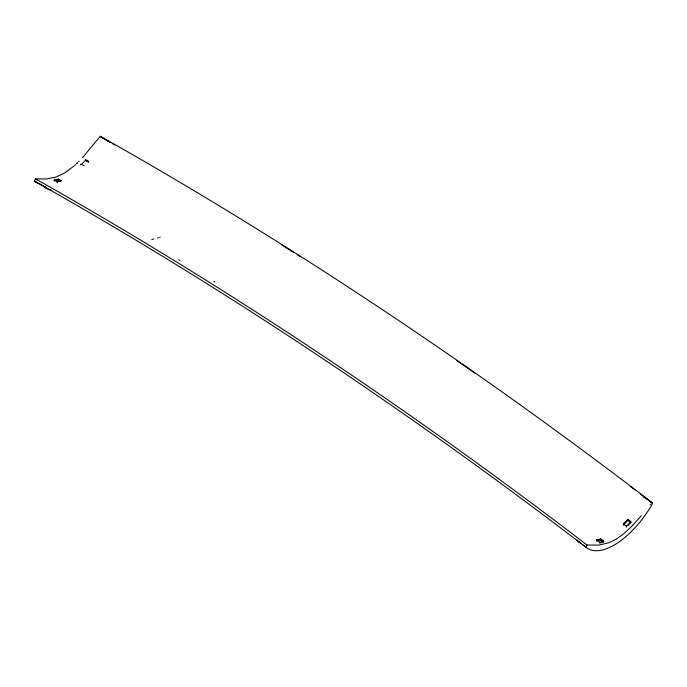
<?xml version="1.0" encoding="UTF-8"?>
<svg xmlns="http://www.w3.org/2000/svg" width="687" height="687" viewBox="0 0 687 687"><rect width="100%" height="100%" fill="white"/><g stroke="black" fill="none" stroke-linecap="round" stroke-linejoin="round"><path stroke-width="1.03" d="M54.359 180.063L54.075 180.921L58.258 179.934L60.559 181.454M57.15 182.957L57.27 181.849L54.239 180.08M58.258 179.934L58.352 179.032L61.452 180.784M80.826 165.103L81.032 164.099M85.411 160.337L85.506 159.513L88.606 161.265L88.486 162.372L85.411 160.337L81.487 164.416M600.567 538.883L596.582 539.888L596.462 540.995L600.636 540.008L602.937 541.536M596.582 539.888L599.622 542.206L599.528 543.039L603.701 542.043L603.804 541.15L600.764 538.823L600.636 540.008M626.278 527.212L626.51 526.19M623.212 525.177L627.798 520.411L627.918 519.303L630.949 521.622L630.864 522.455L627.592 525.856M73.895 166.108L64.81 172.901L55.905 177.074L46.355 179.015L35.458 178.852L34.35 181.042L43.573 186.254A62.028 29.335 -56.6 0 0 51.044 190.136M641.272 515.697L632.152 525.89L624.088 533.49L616.557 538.994L609.197 542.653L598.866 545.109L587.042 545.04L585.934 547.23L576.9 540.317A4088.346 2425.419 56.7 0 0 43.573 186.254L40.499 184.511M582.919 544.92L585.934 547.23A63.831 30.013 -56.4 0 0 652.65 503.399L651.886 502.437A4090.432 2426.656 56.7 0 0 100.302 136.258L82.517 157.641M650.46 504.292L650.1 504.747M627.66 519.57L623.401 523.932M630.683 521.914L626.535 526.165M79.134 161.162L78.541 161.754M84.235 165.747L80.929 164.202M623.375 523.958L626.372 526.319M77.622 162.656L77.124 163.137M76.953 163.3L76.455 163.772M75.544 164.622L74.634 165.447M643.298 496.778L646.622 498.788M160.183 237.127L159.659 237.324M158.362 237.788L157.598 238.037M58.155 179.092L54.402 180.054M61.255 180.844L57.425 181.815M603.607 541.21L599.639 542.206M153.836 239.033L151.767 239.419M577.372 540.248L576.9 540.317L579.914 542.618M45.797 186.684L44.964 186.529M44.406 186.426L43.573 186.254M37.424 182.776L34.35 181.042A63.831 30.013 -56.4 0 0 40.241 184.047M102.217 137.864L101.066 137.211L103.368 138.516L102.792 138.19M103.943 138.843L110.289 142.432L109.714 142.106M107.404 140.801L107.979 141.127M178.878 259.78L179.925 260.416M213.915 281.455L214.954 282.099M627.798 520.411L630.864 522.455M649.636 501.098L652.65 503.399L650.958 502.103M644.174 496.924L643.607 496.495A4088.346 2425.419 56.7 0 0 640.172 493.867M644.741 497.354L650.391 501.673M100.302 136.258L100.92 137.031M35.458 178.852A4090.432 2426.656 56.7 0 1 587.042 545.04M112.127 143.471A4088.346 2425.419 56.7 0 1 114.875 145.034M281.807 244.984A4088.346 2425.419 56.7 0 1 293.589 252.421M297.153 254.679A4088.346 2425.419 56.7 0 1 299.833 256.38M456.477 360.366A4088.346 2425.419 56.7 0 1 474.932 373.213M630.7 486.679A4088.346 2425.419 56.7 0 1 635.87 490.595M580.97 543.116A62.028 29 -56.2 0 1 576.9 540.317"/></g></svg>
